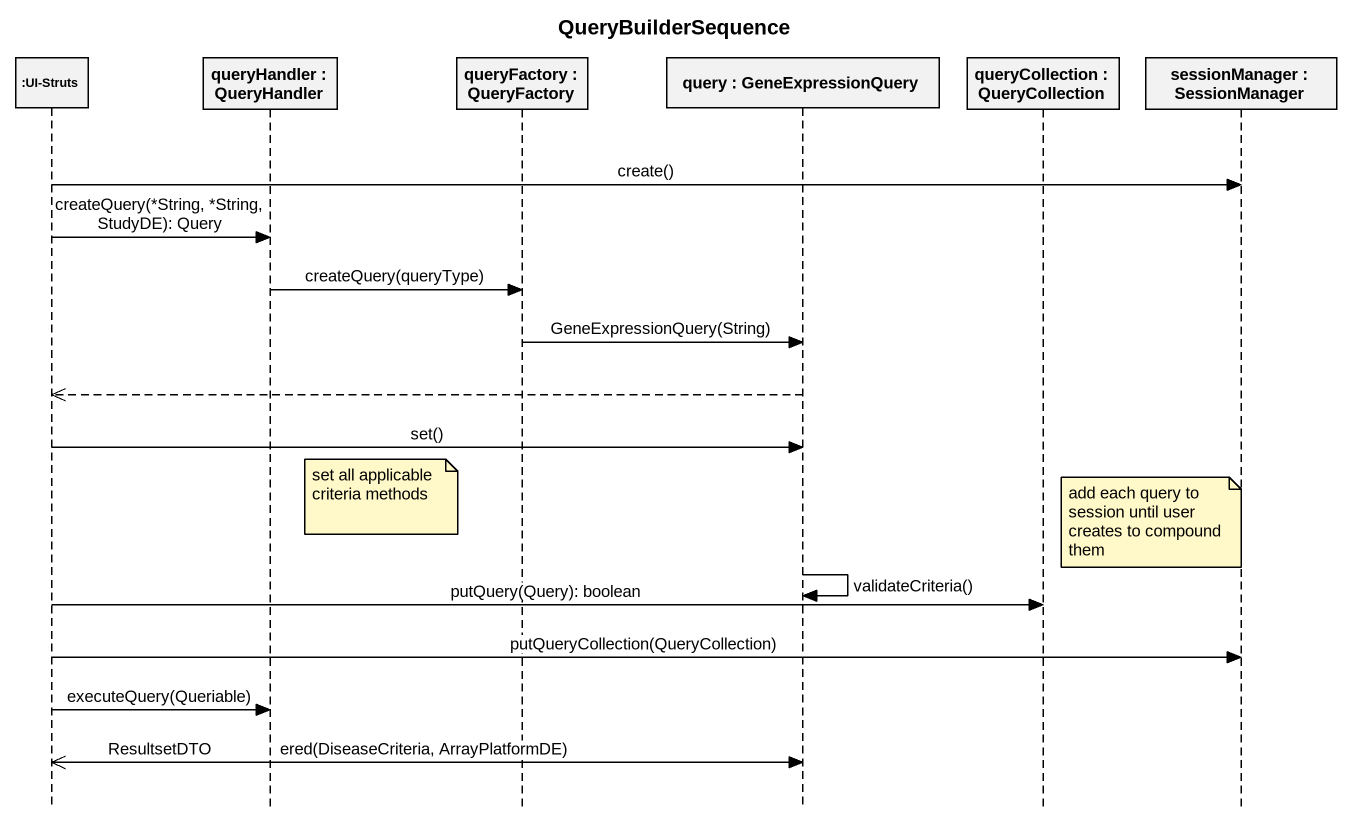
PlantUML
@startuml
title QueryBuilderSequence
hide footbox
participant ":UI-Struts" as UI_Struts
participant "queryHandler : QueryHandler" as queryHandler
participant "queryFactory : QueryFactory" as queryFactory
participant "query : GeneExpressionQuery" as query
participant "queryCollection : QueryCollection" as queryCollection
participant "sessionManager : SessionManager" as sessionManager

UI_Struts -> sessionManager : create()
UI_Struts -> queryHandler : createQuery(*String, *String, StudyDE): Query
queryHandler -> queryFactory : createQuery(queryType)
queryFactory -> query : GeneExpressionQuery(String)
query -->> UI_Struts
UI_Struts -> query : set()
note right of queryHandler : set all applicable criteria methods
note over sessionManager : add each query to session until user creates to compound them
query -> query : validateCriteria()
UI_Struts -> queryCollection : putQuery(Query): boolean
UI_Struts -> sessionManager : putQueryCollection(QueryCollection)
UI_Struts -> queryHandler : executeQuery(Queriable)
queryHandler -->> UI_Struts : ResultsetDTO
UI_Struts -> query : ered(DiseaseCriteria, ArrayPlatformDE)
@enduml
